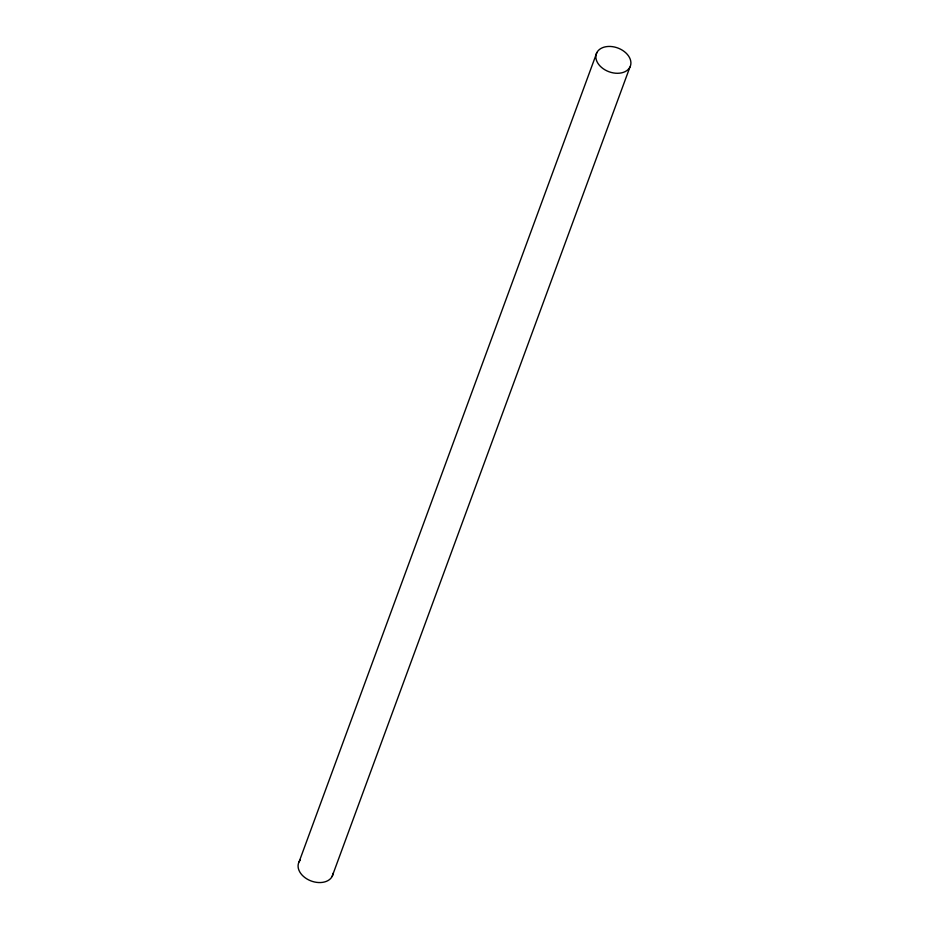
<?xml version="1.0" encoding="UTF-8"?>
<svg xmlns="http://www.w3.org/2000/svg" width="929" height="929" viewBox="0 0 929 929"><rect width="100%" height="100%" fill="white"/><g stroke="black" fill="none" stroke-linecap="round" stroke-linejoin="round"><path stroke-width="1.39" d="M299.092 861.857L596.848 52.581M332.152 876.419L629.908 67.143A18.104 12.669 20.2 0 0 610.19 46.45A18.104 12.669 20.2 0 0 600.029 65.994A18.104 12.669 20.2 0 0 629.908 67.143M333.116 873.248A18.104 12.669 20.2 0 1 310.483 880.727A18.104 12.669 20.2 0 1 300.357 859.999"/></g></svg>
